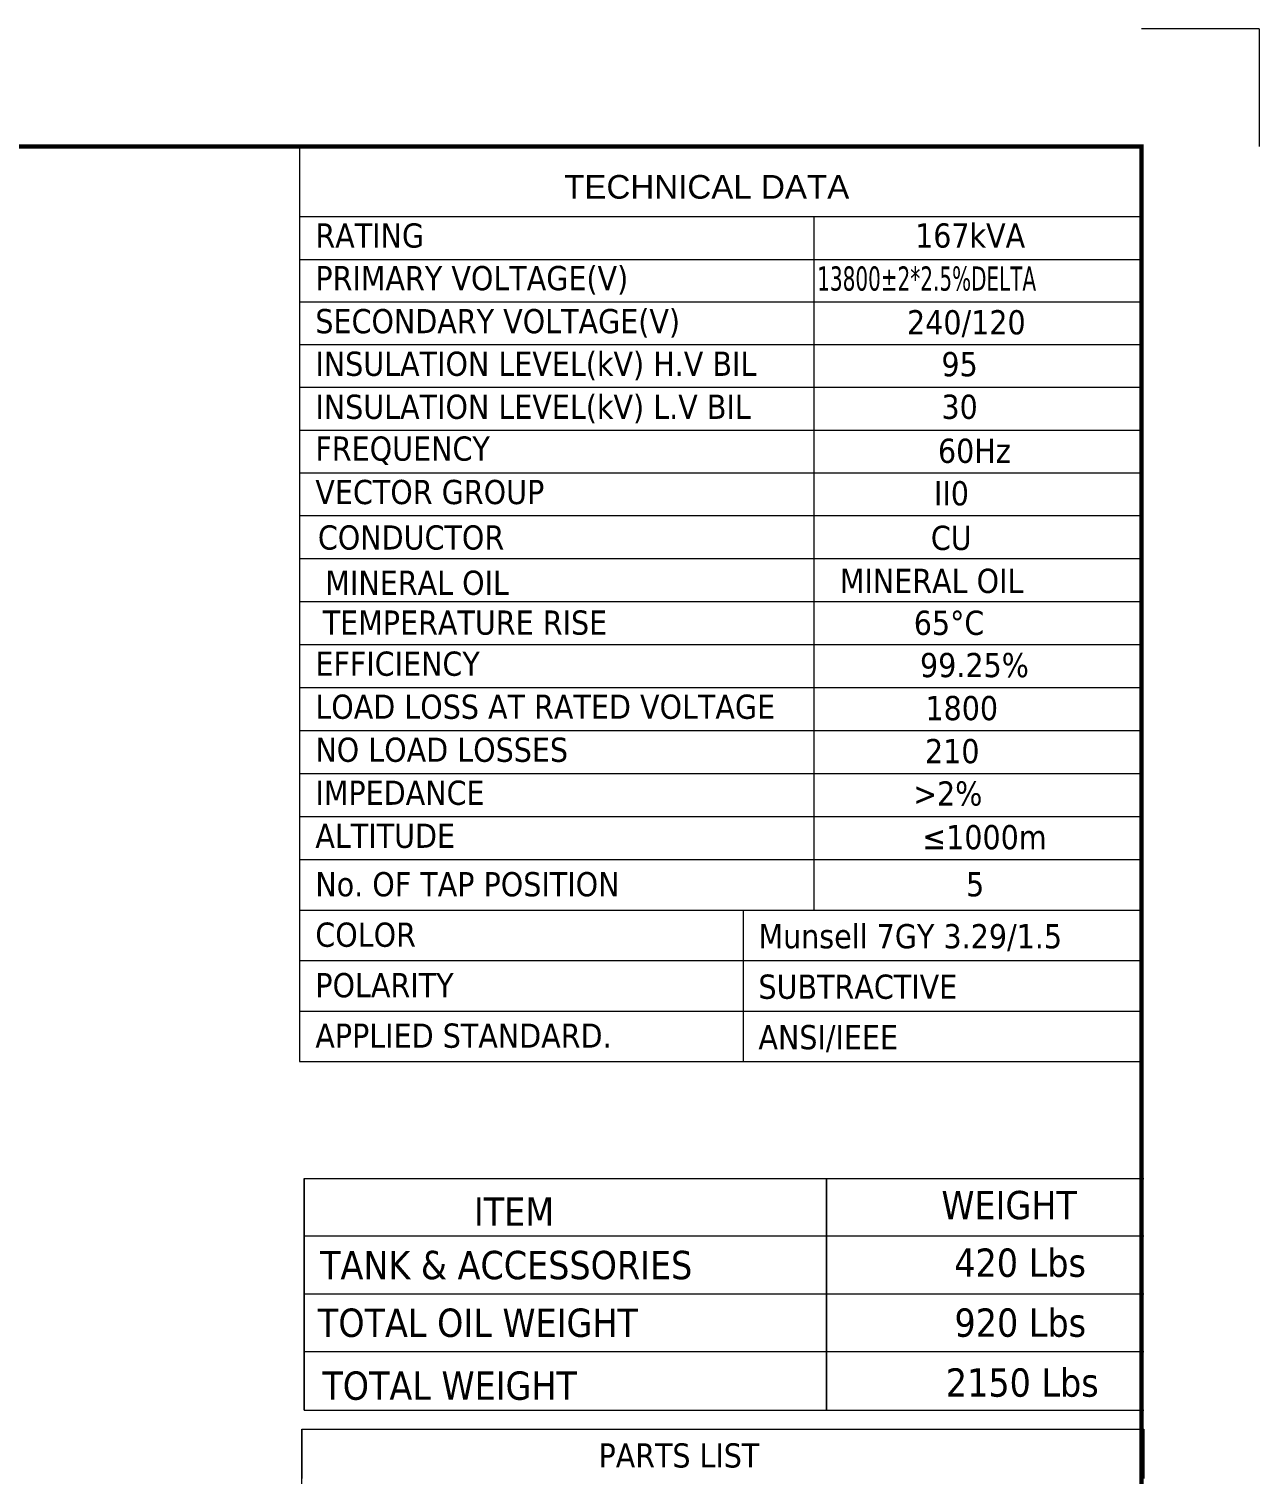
# Model space of a CAD drawing. Header units: millimetres. Extents: x 8127 to 36426, y -6229 to 13228.
# Drawn here: x 34362 to 36426, y 10803 to 13228 of the extents above; entities that cross this region are included whole.
import ezdxf
from ezdxf.enums import TextEntityAlignment as Align

# ---------------------------------------------------------------- set-up
doc = ezdxf.new("R2010")
doc.units = ezdxf.units.MM
doc.header["$LTSCALE"] = 4
doc.layers.add('1', color=12, linetype='Continuous')
for name, color, linetype, lineweight in [('6文字层', 3, 'Continuous', 35), ('标注、文本', 3, 'Continuous', 25), ('铁心', 3, 'Continuous', 0)]:
    doc.layers.add(name, color=color, linetype=linetype, lineweight=lineweight)
doc.layers.add('paper', color=254, linetype='Continuous', plot=False)
doc.styles.add('PDF Arial', font='arial.ttf')
doc.styles.add('Tahoma$001', font='tahoma.ttf', dxfattribs={"height": 2.159784})
doc.styles.add('Tahoma_txtstyle_30.40_0_0', font='tahoma.ttf')
doc.styles.add('Tahoma_txtstyle_30.51_0_0', font='tahoma.ttf')

msp = doc.modelspace()

# ---------------------------------------------------------------- linework, layer by layer
at = {"layer": '1', "color": 0, "lineweight": 40, "const_width": 6.91}
msp.add_lwpolyline([(28650.99, 7583.67), (36228.84, 7583.67), (36228.84, 13030.25), (28650.99, 13030.25), (28650.99, 7583.67)], dxfattribs=at)
at = {"layer": '6文字层', "lineweight": 13}
for points in [[(34816.24, 13030.25), (36228.84, 13030.25)], [(34816.24, 13030.25), (34816.24, 11495.33)], [(36228.84, 13030.25), (36228.84, 12193.52)]]:
    msp.add_lwpolyline(points, dxfattribs=at)
at = {"layer": 'paper', "lineweight": 13}
for q in [(36228.84, 13227.59), (36426.18, 13030.25)]:
    msp.add_line((36426.18, 13227.59), q, dxfattribs=at)
at = {"layer": '标注、文本', "lineweight": 13}
for p, q in [((35561.1, 11664.69), (35561.1, 11749.36)), ((35561.1, 11580.01), (35561.1, 11664.69)), ((35561.1, 11495.33), (35561.1, 11580.01))]:
    msp.add_line(p, q, dxfattribs=at)
at = {"layer": '铁心', "lineweight": 13}
for p, q in [((34824.31, 11299.26), (34824.31, 11169.98)), ((34824.31, 11169.98), (34824.31, 11299.26)), ((34824.31, 11299.26), (36232.75, 11299.26)), ((35700.59, 11299.26), (35700.59, 11169.98)), ((35700.59, 11169.98), (35700.59, 11299.26)), ((34824.31, 11202.76), (36232.75, 11202.76)), ((34824.31, 11020.67), (34824.31, 11169.98)), ((34824.31, 11169.98), (34824.31, 11020.67)), ((35700.59, 11020.67), (35700.59, 11169.98)), ((35700.59, 11169.98), (35700.59, 11020.67)), ((34824.31, 11105.86), (36232.75, 11105.86)), ((34824.31, 10910.45), (34824.31, 11020.67)), ((34824.31, 11020.67), (34824.31, 10910.45)), ((34824.31, 11008.96), (36232.75, 11008.96)), ((35700.59, 10910.45), (35700.59, 11020.67)), ((35700.59, 11020.67), (35700.59, 10910.45)), ((34824.31, 10910.45), (36232.75, 10910.45))]:
    msp.add_line(p, q, dxfattribs=at)
for points in [[(34816.24, 12913.15), (36228.84, 12913.15)], [(35679.38, 12913.15), (35679.38, 11749.36)], [(34816.24, 12840.98), (36228.84, 12840.98)], [(34816.24, 12769.5), (36228.84, 12769.5)], [(34816.24, 12698.01), (36228.84, 12698.01)], [(34816.24, 12626.52), (36228.84, 12626.52)], [(34816.24, 12554.36), (36228.84, 12554.36)], [(34816.24, 12482.87), (36228.84, 12482.87)], [(34816.24, 12411.38), (36228.84, 12411.38)], [(34816.24, 12339.21), (36228.84, 12339.21)], [(34816.24, 12267.05), (36228.84, 12267.05)], [(34816.24, 12194.88), (36228.84, 12194.88)], [(34816.24, 12122.71), (36228.84, 12122.71)], [(34816.24, 12050.54), (36228.84, 12050.54)], [(34816.24, 11978.38), (36228.84, 11978.38)], [(34816.24, 11906.21), (36228.84, 11906.21)], [(34816.24, 11834.04), (36228.84, 11834.04)], [(34816.24, 11834.04), (36228.84, 11834.04)], [(36228.84, 11834.04), (36228.84, 11665.49)], [(34816.24, 11749.36), (36228.84, 11749.36)], [(34816.24, 11664.69), (36228.84, 11664.69)], [(34816.24, 11664.69), (35740.85, 11664.69)], [(34816.24, 11664.69), (35740.85, 11664.69)], [(34816.24, 11664.69), (36228.84, 11664.69)], [(34816.24, 11580.01), (36228.84, 11580.01)], [(34816.24, 11580.01), (35740.85, 11580.01)], [(34816.24, 11580.01), (35740.85, 11580.01)], [(34816.24, 11580.01), (36228.84, 11580.01)], [(34816.24, 11495.33), (36228.84, 11495.33)], [(34816.24, 11495.33), (35740.85, 11495.33)], [(34816.24, 11495.33), (35740.85, 11495.33)], [(34820.15, 8635.83), (34820.15, 10878.63)], [(34820.15, 10878.63), (36232.75, 10878.63), (36232.75, 10795.78)], [(34820.15, 10878.63), (34820.15, 10795.78), (34820.15, 10795.78)]]:
    msp.add_lwpolyline(points, dxfattribs=at)

# ---------------------------------------------------------------- texts
for s, height, style, p in [('TECHNICAL DATA', 39.7655, 'PDF Arial', (35260.33, 12942.74)), ('RATING', 40.606, 'Tahoma$001', (34842.96, 12860.73)), ('167kVA', 40.606, 'Tahoma$001', (35849.02, 12860.73)), ('PRIMARY VOLTAGE(V)', 40.6063, 'Tahoma$001', (34842.96, 12789.24)), ('SECONDARY VOLTAGE(V)', 40.6063, 'Tahoma$001', (34842.96, 12717.07)), ('240/120', 40.606, 'Tahoma$001', (35835.54, 12715.18)), ('INSULATION LEVEL(kV) H.V BIL', 40.6063, 'Tahoma$001', (34842.96, 12645.59)), ('95', 40.606, 'Tahoma$001', (35893.25, 12644.91)), ('INSULATION LEVEL(kV) L.V BIL', 40.6063, 'Tahoma$001', (34842.96, 12573.42)), ('30', 40.606, 'Tahoma$001', (35893.25, 12573.42)), ('FREQUENCY', 40.606, 'Tahoma$001', (34842.96, 12503.29)), ('60Hz', 40.606, 'Tahoma$001', (35887.43, 12499.63)), ('VECTOR GROUP', 40.6063, 'Tahoma$001', (34842.96, 12430.45)), ('II0', 40.606, 'Tahoma$001', (35880.73, 12428.34)), ('CONDUCTOR', 40.606, 'Tahoma$001', (34847.14, 12354.18)), ('CU', 40.606, 'Tahoma$001', (35875.43, 12353.53)), ('EFFICIENCY', 40.606, 'Tahoma$001', (34842.96, 12142.46)), ('99.25%%%', 40.606, 'Tahoma$001', (35857.31, 12140.15)), ('LOAD LOSS AT RATED VOLTAGE', 40.6063, 'Tahoma$001', (34842.96, 12070.29)), ('1800', 40.606, 'Tahoma$001', (35866.4, 12067.98)), ('NO LOAD LOSSES', 40.6063, 'Tahoma$001', (34842.96, 11998.12)), ('210', 40.606, 'Tahoma$001', (35865.72, 11995.82)), ('IMPEDANCE', 40.606, 'Tahoma$001', (34842.96, 11925.95)), ('>2%%%', 40.606, 'Tahoma$001', (35845.8, 11924.75)), ('ALTITUDE', 40.606, 'Tahoma$001', (34842.96, 11853.78)), ('≤1000m', 40.606, 'Tahoma$001', (35861.04, 11851.48)), ('No. OF TAP POSITION', 40.6063, 'Tahoma$001', (34842.9, 11772.53)), ('5', 40.61, 'Tahoma$001', (35934.49, 11772.53)), ('COLOR', 40.606, 'Tahoma$001', (34842.9, 11687.85)), ('Munsell 7GY 3.29/1.5', 40.6063, 'Tahoma$001', (35586.27, 11685.3)), ('POLARITY', 40.606, 'Tahoma$001', (34842.9, 11603.18)), ('SUBTRACTIVE', 40.6063, 'Tahoma$001', (35586.27, 11600.62)), ('APPLIED STANDARD.', 40.6063, 'Tahoma$001', (34842.9, 11518.5)), ('ANSI/IEEE', 40.606, 'Tahoma$001', (35586.27, 11515.94)), ('ITEM', 47.513, 'Tahoma_txtstyle_30.51_0_0', (35108.95, 11219.88)), ('TANK & ACCESSORIES', 47.5129, 'Tahoma_txtstyle_30.51_0_0', (34850.94, 11130.24)), ('420 Lbs', 47.513, 'Tahoma_txtstyle_30.51_0_0', (35914.83, 11134.21)), ('TOTAL OIL WEIGHT', 47.5129, 'Tahoma_txtstyle_30.51_0_0', (34847.23, 11033.49)), ('920 Lbs', 47.513, 'Tahoma_txtstyle_30.51_0_0', (35915.13, 11033.67)), ('2150 Lbs', 47.513, 'Tahoma_txtstyle_30.51_0_0', (35900.62, 10933.16)), ('TOTAL WEIGHT', 47.5129, 'Tahoma_txtstyle_30.51_0_0', (34854.64, 10927.94)), ('PARTS LIST', 40.487, 'Tahoma_txtstyle_30.40_0_0', (35318.13, 10814.34))]:
    msp.add_text(s, height=height, dxfattribs=dict(at, style=style)).set_placement(p)
at = {"layer": '铁心', "lineweight": 13, "style": 'Tahoma$001', "width": 0.7}
msp.add_text('13800±2*2.5%%%DELTA', height=40.6063, dxfattribs=at).set_placement((35684.93, 12788.56))
at = {"layer": '铁心', "lineweight": 13, "style": 'Tahoma$001'}
for s, p in [('MINERAL OIL', (35013.64, 12298.47)), ('MINERAL OIL', (35876.78, 12301.67)), ('TEMPERATURE RISE ', (35101.5, 12231.67))]:
    msp.add_text(s, height=40.6063, dxfattribs=at).set_placement(p, align=Align.MIDDLE)
msp.add_text('65%%DC', height=40.606, dxfattribs=at).set_placement((35846.86, 12231.38), align=Align.MIDDLE_LEFT)
at = {"layer": '铁心', "lineweight": 13, "insert": (35893.24, 11278.31), "char_height": 47.513, "width": 562.5922, "attachment_point": 1, "style": 'Tahoma_txtstyle_30.51_0_0'}
msp.add_mtext('WEIGHT', dxfattribs=at)

doc.saveas('drawing.dxf')
